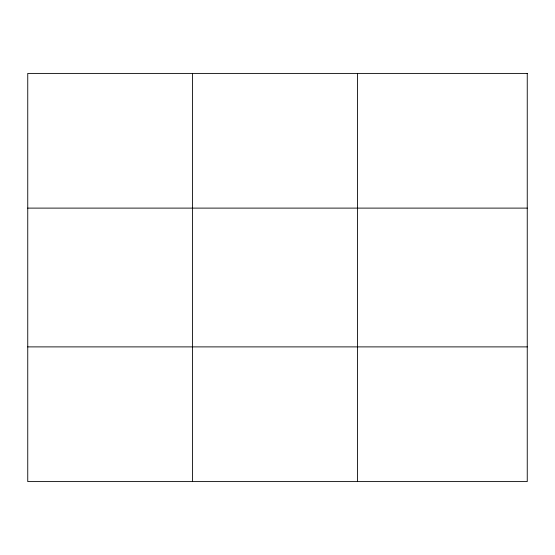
<?xml version="1.0" encoding="UTF-8"?>
<svg xmlns="http://www.w3.org/2000/svg" width="555" height="555" viewBox="0 0 555 555"><rect width="100%" height="100%" fill="white"/><g stroke="black" fill="none" stroke-linecap="round" stroke-linejoin="round"><path stroke-width="0.83" d="M192.585 481.594L192.585 73.406M357.42 481.594L357.42 73.406M27.75 208.111L527.25 208.111M27.75 346.889L527.25 346.889M527.25 73.406L527.25 481.594L27.75 481.594L27.75 73.406L527.25 73.406"/></g></svg>
